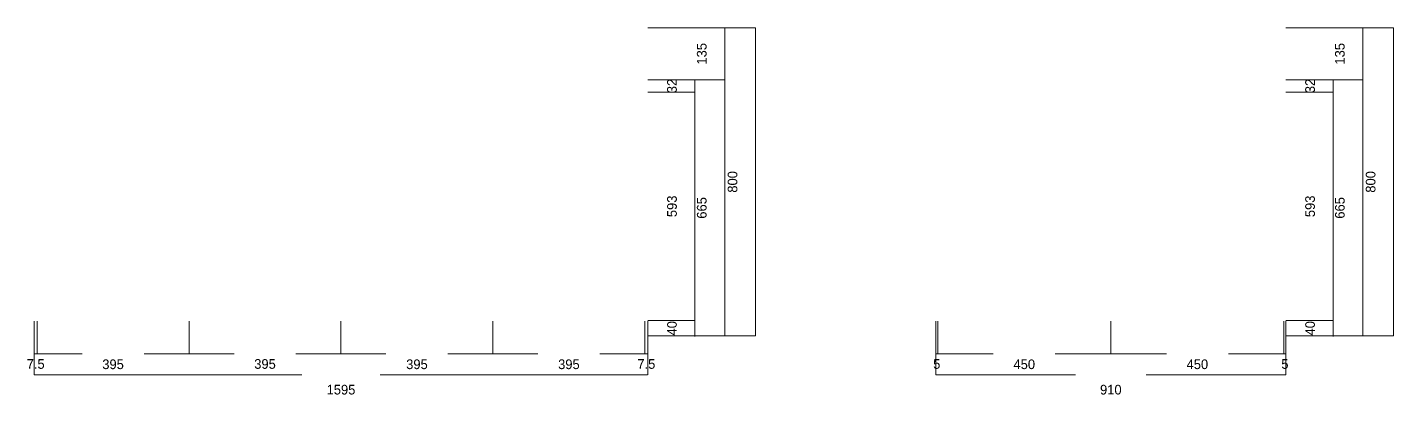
# Model space of a CAD drawing. Header units: millimetres. Extents: x -376000 to 292178, y -193032 to 188048.
# Drawn here: x -182619 to -179067, y -182468 to -181514 of the extents above; entities that cross this region are included whole.
import ezdxf

# ---------------------------------------------------------------- set-up
doc = ezdxf.new("R2010")
doc.units = ezdxf.units.MM
doc.header["$PDMODE"] = 1
doc.header["$PDSIZE"] = -2
doc.layers.add('01_基準-寸法', color=7, linetype='Continuous', lineweight=5)
doc.layers.add('_平面図（新設） (2D)', color=7, linetype='Continuous', lineweight=5)
doc.styles.add('__ _____', font='')
doc.styles.add('Hiragino Sans W3', font='', dxfattribs={"bigfont": 'Hiragino Sans W3'})
doc.styles.get('__ _____').set_extended_font_data('?? ?????')
doc.styles.get('Hiragino Sans W3').set_extended_font_data('Hiragino Sans W3')
doc.dimstyles.new('RGT-3', dxfattribs={"dimtxt": 161.781684, "dimasz": 0.009302, "dimexe": 0, "dimexo": 0.3, "dimgap": 0, "dimtad": 0, "dimdsep": 46, "dimtxsty": 'Hiragino Sans W3', "dimblk": 'DOT', "dimblk1": 'DOT', "dimblk2": 'DOT', "dimcen": 0, "dimazin": 0, "dimtfac": 1, "dimtix": 1, "dimtmove": 0, "dimatfit": 0, "dimldrblk": 'VW_FILLEDARROW', "dimfxl": 1, "dimfrac": 2, "dimtolj": 1, "dimarcsym": 0})

# ---------------------------------------------------------------- blocks, each defined once
blk = doc.blocks.new('_Dot')
at = {"color": 0, "linetype": 'ByBlock', "lineweight": -2}
blk.add_line((-0.5, 0), (-1, 0), dxfattribs=at)
at = {"color": 0, "linetype": 'ByBlock', "const_width": 0.5}
blk.add_lwpolyline([(-0.25, 0, 1), (0.25, 0, 1)], format="xyb", close=True, dxfattribs=at)
blk = doc.blocks.new('*D1351')
at = {"layer": '01_基準-寸法', "color": 0, "linetype": 'Continuous', "lineweight": -2}
for p, q in [((-182601.1, -182315.8), (-182601.1, -182416.4)), ((-181006.1, -182315.8), (-181006.1, -182416.4)), ((-182600.5, -182416.4), (-181905.5, -182416.4)), ((-181006.7, -182416.4), (-181701.7, -182416.4))]:
    blk.add_line(p, q, dxfattribs=at)
at = {"layer": 'Defpoints', "color": 0}
for p in [(-182601.1, -182315.5), (-181006.1, -182315.5), (-182601.1, -182416.4)]:
    blk.add_point(p, dxfattribs=at)
at = {"layer": '01_基準-寸法', "color": 0, "lineweight": -2, "xscale": 0.5581054687499999, "yscale": 0.5581054687499999, "zscale": 0.5581054687499999, "rotation": 180}
blk.add_blockref('_Dot', (-182601.1, -182416.4), dxfattribs=at)
at = {"layer": '01_基準-寸法', "color": 0, "lineweight": -2, "xscale": 0.5581054687499999, "yscale": 0.5581054687499999, "zscale": 0.5581054687499999}
blk.add_blockref('_Dot', (-181006.1, -182416.4), dxfattribs=at)
at = {"layer": '01_基準-寸法', "color": 0, "insert": (-181803.6, -182455), "char_height": 25.13, "attachment_point": 5, "style": '__ _____'}
blk.add_mtext('\\A1;1595', dxfattribs=at)
blk = doc.blocks.new('VW_FILLEDARROW')
at = {"color": 0, "linetype": 'Continuous', "lineweight": 5, "transparency": 16777216, "flags": 128}
blk.add_lwpolyline([(-161.3, 43.2), (0, 0), (-161.3, -43.2)], close=True, dxfattribs=at)
blk = doc.blocks.new('*D1352')
at = {"layer": '01_基準-寸法', "color": 0, "linetype": 'Continuous', "lineweight": -2}
for p, q in [((-182593.6, -182277.2), (-182593.6, -182361.7)), ((-182198.6, -182293.3), (-182198.6, -182361.7)), ((-182593, -182361.7), (-182476.7, -182361.7)), ((-182199.2, -182361.7), (-182315.5, -182361.7))]:
    blk.add_line(p, q, dxfattribs=at)
at = {"layer": 'Defpoints', "color": 0}
for p in [(-182593.6, -182276.9), (-182198.6, -182293), (-182593.6, -182361.7)]:
    blk.add_point(p, dxfattribs=at)
at = {"layer": '01_基準-寸法', "color": 0, "lineweight": -2, "xscale": 0.5581054687499999, "yscale": 0.5581054687499999, "zscale": 0.5581054687499999, "rotation": 180}
blk.add_blockref('_Dot', (-182593.6, -182361.7), dxfattribs=at)
at = {"layer": '01_基準-寸法', "color": 0, "lineweight": -2, "xscale": 0.5581054687499999, "yscale": 0.5581054687499999, "zscale": 0.5581054687499999}
blk.add_blockref('_Dot', (-182198.6, -182361.7), dxfattribs=at)
at = {"layer": '01_基準-寸法', "color": 0, "insert": (-182396.1, -182389.1), "char_height": 25.13, "attachment_point": 5, "style": '__ _____'}
blk.add_mtext('\\A1;395', dxfattribs=at)
blk = doc.blocks.new('*D1353')
at = {"layer": '01_基準-寸法', "color": 0, "linetype": 'Continuous', "lineweight": -2}
for p, q in [((-182198.6, -182277.2), (-182198.6, -182361.7)), ((-181803.6, -182277.2), (-181803.6, -182361.7)), ((-182198, -182361.7), (-182080.9, -182361.7)), ((-181804.2, -182361.7), (-181921.3, -182361.7))]:
    blk.add_line(p, q, dxfattribs=at)
at = {"layer": 'Defpoints', "color": 0}
for p in [(-182198.6, -182276.9), (-181803.6, -182276.9), (-182198.6, -182361.7)]:
    blk.add_point(p, dxfattribs=at)
at = {"layer": '01_基準-寸法', "color": 0, "lineweight": -2, "xscale": 0.5581054687499999, "yscale": 0.5581054687499999, "zscale": 0.5581054687499999, "rotation": 180}
blk.add_blockref('_Dot', (-182198.6, -182361.7), dxfattribs=at)
at = {"layer": '01_基準-寸法', "color": 0, "lineweight": -2, "xscale": 0.5581054687499999, "yscale": 0.5581054687499999, "zscale": 0.5581054687499999}
blk.add_blockref('_Dot', (-181803.6, -182361.7), dxfattribs=at)
at = {"layer": '01_基準-寸法', "color": 0, "insert": (-182001.1, -182388.3), "char_height": 25.13, "attachment_point": 5, "style": '__ _____'}
blk.add_mtext('\\A1;395', dxfattribs=at)
blk = doc.blocks.new('*D1354')
at = {"layer": '01_基準-寸法', "color": 0, "linetype": 'Continuous', "lineweight": -2}
for p, q in [((-181803.6, -182277.2), (-181803.6, -182361.7)), ((-181408.6, -182277.2), (-181408.6, -182361.7)), ((-181803, -182361.7), (-181686.7, -182361.7)), ((-181409.2, -182361.7), (-181525.5, -182361.7))]:
    blk.add_line(p, q, dxfattribs=at)
at = {"layer": 'Defpoints', "color": 0}
for p in [(-181803.6, -182276.9), (-181408.6, -182276.9), (-181803.6, -182361.7)]:
    blk.add_point(p, dxfattribs=at)
at = {"layer": '01_基準-寸法', "color": 0, "lineweight": -2, "xscale": 0.5581054687499999, "yscale": 0.5581054687499999, "zscale": 0.5581054687499999, "rotation": 180}
blk.add_blockref('_Dot', (-181803.6, -182361.7), dxfattribs=at)
at = {"layer": '01_基準-寸法', "color": 0, "lineweight": -2, "xscale": 0.5581054687499999, "yscale": 0.5581054687499999, "zscale": 0.5581054687499999}
blk.add_blockref('_Dot', (-181408.6, -182361.7), dxfattribs=at)
at = {"layer": '01_基準-寸法', "color": 0, "insert": (-181606.1, -182389.1), "char_height": 25.13, "attachment_point": 5, "style": '__ _____'}
blk.add_mtext('\\A1;395', dxfattribs=at)
blk = doc.blocks.new('*D1355')
at = {"layer": '01_基準-寸法', "color": 0, "linetype": 'Continuous', "lineweight": -2}
for p, q in [((-181408.6, -182277.2), (-181408.6, -182361.7)), ((-181013.6, -182277.2), (-181013.6, -182361.7)), ((-181408, -182361.7), (-181291.7, -182361.7)), ((-181014.2, -182361.7), (-181130.5, -182361.7))]:
    blk.add_line(p, q, dxfattribs=at)
at = {"layer": 'Defpoints', "color": 0}
for p in [(-181408.6, -182276.9), (-181013.6, -182276.9), (-181408.6, -182361.7)]:
    blk.add_point(p, dxfattribs=at)
at = {"layer": '01_基準-寸法', "color": 0, "lineweight": -2, "xscale": 0.5581054687499999, "yscale": 0.5581054687499999, "zscale": 0.5581054687499999, "rotation": 180}
blk.add_blockref('_Dot', (-181408.6, -182361.7), dxfattribs=at)
at = {"layer": '01_基準-寸法', "color": 0, "lineweight": -2, "xscale": 0.5581054687499999, "yscale": 0.5581054687499999, "zscale": 0.5581054687499999}
blk.add_blockref('_Dot', (-181013.6, -182361.7), dxfattribs=at)
at = {"layer": '01_基準-寸法', "color": 0, "insert": (-181211.1, -182389.1), "char_height": 25.13, "attachment_point": 5, "style": '__ _____'}
blk.add_mtext('\\A1;395', dxfattribs=at)
blk = doc.blocks.new('*D1362')
at = {"layer": '01_基準-寸法', "color": 0, "linetype": 'Continuous', "lineweight": -2}
for p, q in [((-181005.8, -182275.5), (-180883.5, -182275.5)), ((-180883.5, -182274.9), (-180883.5, -182274.4)), ((-180883.5, -182275.5), (-180883.5, -182315.5)), ((-181005.8, -182315.5), (-180883.5, -182315.5)), ((-180883.5, -182316), (-180883.5, -182316.6))]:
    blk.add_line(p, q, dxfattribs=at)
at = {"layer": 'Defpoints', "color": 0}
for p in [(-181006.1, -182275.5), (-181006.1, -182315.5), (-180883.5, -182315.5)]:
    blk.add_point(p, dxfattribs=at)
at = {"layer": '01_基準-寸法', "color": 0, "lineweight": -2, "xscale": 0.5581054687499999, "yscale": 0.5581054687499999, "zscale": 0.5581054687499999}
for p, rotation in [((-180883.5, -182275.5), 270), ((-180883.5, -182315.5), 90)]:
    blk.add_blockref('_Dot', p, dxfattribs=dict(at, rotation=rotation))
at = {"layer": '01_基準-寸法', "color": 0, "insert": (-180943, -182295.5), "char_height": 25.13, "attachment_point": 5, "rotation": 90, "style": '__ _____'}
blk.add_mtext('\\A1;40', dxfattribs=at)
blk = doc.blocks.new('*D1363')
at = {"layer": '01_基準-寸法', "color": 0, "linetype": 'Continuous', "lineweight": -2}
for p, q in [((-181005.8, -181682.5), (-180883.5, -181682.5)), ((-180883.5, -181683), (-180883.5, -182274.9)), ((-181005.8, -182275.5), (-180883.5, -182275.5))]:
    blk.add_line(p, q, dxfattribs=at)
at = {"layer": 'Defpoints', "color": 0}
for p in [(-181006.1, -181682.5), (-181006.1, -182275.5), (-180883.5, -182275.5)]:
    blk.add_point(p, dxfattribs=at)
at = {"layer": '01_基準-寸法', "color": 0, "lineweight": -2, "xscale": 0.5581054687499999, "yscale": 0.5581054687499999, "zscale": 0.5581054687499999}
for p, rotation in [((-180883.5, -181682.5), 90), ((-180883.5, -182275.5), 270)]:
    blk.add_blockref('_Dot', p, dxfattribs=dict(at, rotation=rotation))
at = {"layer": '01_基準-寸法', "color": 0, "insert": (-180943, -181979), "char_height": 25.13, "attachment_point": 5, "rotation": 90, "style": '__ _____'}
blk.add_mtext('\\A1;593', dxfattribs=at)
blk = doc.blocks.new('*D1364')
at = {"layer": '01_基準-寸法', "color": 0, "linetype": 'Continuous', "lineweight": -2}
for p, q in [((-181005.8, -181650.5), (-180883.5, -181650.5)), ((-181005.8, -181682.5), (-180883.5, -181682.5)), ((-180883.5, -181649.9), (-180883.5, -181649.4)), ((-180883.5, -181650.5), (-180883.5, -181682.5)), ((-180883.5, -181683), (-180883.5, -181683.6))]:
    blk.add_line(p, q, dxfattribs=at)
at = {"layer": 'Defpoints', "color": 0}
for p in [(-181006.1, -181650.5), (-181006.1, -181682.5), (-180883.5, -181682.5)]:
    blk.add_point(p, dxfattribs=at)
at = {"layer": '01_基準-寸法', "color": 0, "lineweight": -2, "xscale": 0.5581054687499999, "yscale": 0.5581054687499999, "zscale": 0.5581054687499999}
for p, rotation in [((-180883.5, -181650.5), 270), ((-180883.5, -181682.5), 90)]:
    blk.add_blockref('_Dot', p, dxfattribs=dict(at, rotation=rotation))
at = {"layer": '01_基準-寸法', "color": 0, "insert": (-180943, -181666.5), "char_height": 25.13, "attachment_point": 5, "rotation": 90, "style": '__ _____'}
blk.add_mtext('\\A1;32', dxfattribs=at)
blk = doc.blocks.new('*D1365')
at = {"layer": '01_基準-寸法', "color": 0, "linetype": 'Continuous', "lineweight": -2}
for p, q in [((-181005.8, -181650.5), (-180806.1, -181650.5)), ((-180806.1, -181651), (-180806.1, -182314.9)), ((-181005.8, -182315.5), (-180806.1, -182315.5))]:
    blk.add_line(p, q, dxfattribs=at)
at = {"layer": 'Defpoints', "color": 0}
for p in [(-181006.1, -181650.5), (-181006.1, -182315.5), (-180806.1, -182315.5)]:
    blk.add_point(p, dxfattribs=at)
at = {"layer": '01_基準-寸法', "color": 0, "lineweight": -2, "xscale": 0.5581054687499999, "yscale": 0.5581054687499999, "zscale": 0.5581054687499999}
for p, rotation in [((-180806.1, -181650.5), 90), ((-180806.1, -182315.5), 270)]:
    blk.add_blockref('_Dot', p, dxfattribs=dict(at, rotation=rotation))
at = {"layer": '01_基準-寸法', "color": 0, "insert": (-180865.6, -181983), "char_height": 25.13, "attachment_point": 5, "rotation": 90, "style": '__ _____'}
blk.add_mtext('\\A1;665', dxfattribs=at)
blk = doc.blocks.new('*D1366')
at = {"layer": '01_基準-寸法', "color": 0, "linetype": 'Continuous', "lineweight": -2}
for p, q in [((-180805.8, -181515.5), (-180726.1, -181515.5)), ((-180726.1, -181516), (-180726.1, -182314.9)), ((-180805.8, -182315.5), (-180726.1, -182315.5))]:
    blk.add_line(p, q, dxfattribs=at)
at = {"layer": 'Defpoints', "color": 0}
for p in [(-180806.1, -181515.5), (-180806.1, -182315.5), (-180726.1, -182315.5)]:
    blk.add_point(p, dxfattribs=at)
at = {"layer": '01_基準-寸法', "color": 0, "lineweight": -2, "xscale": 0.5581054687499999, "yscale": 0.5581054687499999, "zscale": 0.5581054687499999}
for p, rotation in [((-180726.1, -181515.5), 90), ((-180726.1, -182315.5), 270)]:
    blk.add_blockref('_Dot', p, dxfattribs=dict(at, rotation=rotation))
at = {"layer": '01_基準-寸法', "color": 0, "insert": (-180785.6, -181915.5), "char_height": 25.13, "attachment_point": 5, "rotation": 90, "style": '__ _____'}
blk.add_mtext('\\A1;800', dxfattribs=at)
blk = doc.blocks.new('*D1369')
at = {"layer": '01_基準-寸法', "color": 0, "linetype": 'Continuous', "lineweight": -2}
for p, q in [((-179347, -182275.5), (-179224.7, -182275.5)), ((-179224.7, -182274.9), (-179224.7, -182274.4)), ((-179224.7, -182275.5), (-179224.7, -182315.5)), ((-179347, -182315.5), (-179224.7, -182315.5)), ((-179224.7, -182316), (-179224.7, -182316.6))]:
    blk.add_line(p, q, dxfattribs=at)
at = {"layer": 'Defpoints', "color": 0}
for p in [(-179347.3, -182275.5), (-179347.3, -182315.5), (-179224.7, -182315.5)]:
    blk.add_point(p, dxfattribs=at)
at = {"layer": '01_基準-寸法', "color": 0, "lineweight": -2, "xscale": 0.5581054687499999, "yscale": 0.5581054687499999, "zscale": 0.5581054687499999}
for p, rotation in [((-179224.7, -182275.5), 270), ((-179224.7, -182315.5), 90)]:
    blk.add_blockref('_Dot', p, dxfattribs=dict(at, rotation=rotation))
at = {"layer": '01_基準-寸法', "color": 0, "insert": (-179284.2, -182295.5), "char_height": 25.13, "attachment_point": 5, "rotation": 90, "style": '__ _____'}
blk.add_mtext('\\A1;40', dxfattribs=at)
blk = doc.blocks.new('*D1370')
at = {"layer": '01_基準-寸法', "color": 0, "linetype": 'Continuous', "lineweight": -2}
for p, q in [((-179347, -181650.5), (-179224.7, -181650.5)), ((-179347, -181682.5), (-179224.7, -181682.5)), ((-179224.7, -181649.9), (-179224.7, -181649.4)), ((-179224.7, -181650.5), (-179224.7, -181682.5)), ((-179224.7, -181683), (-179224.7, -181683.6))]:
    blk.add_line(p, q, dxfattribs=at)
at = {"layer": 'Defpoints', "color": 0}
for p in [(-179347.3, -181650.5), (-179347.3, -181682.5), (-179224.7, -181682.5)]:
    blk.add_point(p, dxfattribs=at)
at = {"layer": '01_基準-寸法', "color": 0, "lineweight": -2, "xscale": 0.5581054687499999, "yscale": 0.5581054687499999, "zscale": 0.5581054687499999}
for p, rotation in [((-179224.7, -181650.5), 270), ((-179224.7, -181682.5), 90)]:
    blk.add_blockref('_Dot', p, dxfattribs=dict(at, rotation=rotation))
at = {"layer": '01_基準-寸法', "color": 0, "insert": (-179284.2, -181666.5), "char_height": 25.13, "attachment_point": 5, "rotation": 90, "style": '__ _____'}
blk.add_mtext('\\A1;32', dxfattribs=at)
blk = doc.blocks.new('*D1371')
at = {"layer": '01_基準-寸法', "color": 0, "linetype": 'Continuous', "lineweight": -2}
for p, q in [((-179347, -181650.5), (-179147.3, -181650.5)), ((-179147.3, -181651), (-179147.3, -182314.9)), ((-179347, -182315.5), (-179147.3, -182315.5))]:
    blk.add_line(p, q, dxfattribs=at)
at = {"layer": 'Defpoints', "color": 0}
for p in [(-179347.3, -181650.5), (-179347.3, -182315.5), (-179147.3, -182315.5)]:
    blk.add_point(p, dxfattribs=at)
at = {"layer": '01_基準-寸法', "color": 0, "lineweight": -2, "xscale": 0.5581054687499999, "yscale": 0.5581054687499999, "zscale": 0.5581054687499999}
for p, rotation in [((-179147.3, -181650.5), 90), ((-179147.3, -182315.5), 270)]:
    blk.add_blockref('_Dot', p, dxfattribs=dict(at, rotation=rotation))
at = {"layer": '01_基準-寸法', "color": 0, "insert": (-179206.8, -181983), "char_height": 25.13, "attachment_point": 5, "rotation": 90, "style": '__ _____'}
blk.add_mtext('\\A1;665', dxfattribs=at)
blk = doc.blocks.new('*D1372')
at = {"layer": '01_基準-寸法', "color": 0, "linetype": 'Continuous', "lineweight": -2}
for p, q in [((-179147, -181515.5), (-179067.3, -181515.5)), ((-179067.3, -181516), (-179067.3, -182314.9)), ((-179147, -182315.5), (-179067.3, -182315.5))]:
    blk.add_line(p, q, dxfattribs=at)
at = {"layer": 'Defpoints', "color": 0}
for p in [(-179147.3, -181515.5), (-179147.3, -182315.5), (-179067.3, -182315.5)]:
    blk.add_point(p, dxfattribs=at)
at = {"layer": '01_基準-寸法', "color": 0, "lineweight": -2, "xscale": 0.5581054687499999, "yscale": 0.5581054687499999, "zscale": 0.5581054687499999}
for p, rotation in [((-179067.3, -181515.5), 90), ((-179067.3, -182315.5), 270)]:
    blk.add_blockref('_Dot', p, dxfattribs=dict(at, rotation=rotation))
at = {"layer": '01_基準-寸法', "color": 0, "insert": (-179126.8, -181915.5), "char_height": 25.13, "attachment_point": 5, "rotation": 90, "style": '__ _____'}
blk.add_mtext('\\A1;800', dxfattribs=at)
blk = doc.blocks.new('*D1373')
at = {"layer": '01_基準-寸法', "color": 0, "linetype": 'Continuous', "lineweight": -2}
for p, q in [((-179347, -181682.5), (-179224.7, -181682.5)), ((-179224.7, -181683), (-179224.7, -182274.9)), ((-179347, -182275.5), (-179224.7, -182275.5))]:
    blk.add_line(p, q, dxfattribs=at)
at = {"layer": 'Defpoints', "color": 0}
for p in [(-179347.3, -181682.5), (-179347.3, -182275.5), (-179224.7, -182275.5)]:
    blk.add_point(p, dxfattribs=at)
at = {"layer": '01_基準-寸法', "color": 0, "lineweight": -2, "xscale": 0.5581054687499999, "yscale": 0.5581054687499999, "zscale": 0.5581054687499999}
for p, rotation in [((-179224.7, -181682.5), 90), ((-179224.7, -182275.5), 270)]:
    blk.add_blockref('_Dot', p, dxfattribs=dict(at, rotation=rotation))
at = {"layer": '01_基準-寸法', "color": 0, "insert": (-179284.2, -181979), "char_height": 25.13, "attachment_point": 5, "rotation": 90, "style": '__ _____'}
blk.add_mtext('\\A1;593', dxfattribs=at)
blk = doc.blocks.new('*D1375')
at = {"layer": '01_基準-寸法', "color": 0, "linetype": 'Continuous', "lineweight": -2}
for p, q in [((-181005.8, -181515.5), (-180806.1, -181515.5)), ((-180806.1, -181514.9), (-180806.1, -181514.4)), ((-180806.1, -181515.5), (-180806.1, -181650.5)), ((-181005.8, -181650.5), (-180806.1, -181650.5)), ((-180806.1, -181651), (-180806.1, -181651.6))]:
    blk.add_line(p, q, dxfattribs=at)
at = {"layer": 'Defpoints', "color": 0}
for p in [(-181006.1, -181515.5), (-181006.1, -181650.5), (-180806.1, -181650.5)]:
    blk.add_point(p, dxfattribs=at)
at = {"layer": '01_基準-寸法', "color": 0, "lineweight": -2, "xscale": 0.5581054687499999, "yscale": 0.5581054687499999, "zscale": 0.5581054687499999}
for p, rotation in [((-180806.1, -181515.5), 270), ((-180806.1, -181650.5), 90)]:
    blk.add_blockref('_Dot', p, dxfattribs=dict(at, rotation=rotation))
at = {"layer": '01_基準-寸法', "color": 0, "insert": (-180865.6, -181583), "char_height": 25.13, "attachment_point": 5, "rotation": 90, "style": '__ _____'}
blk.add_mtext('\\A1;135', dxfattribs=at)
blk = doc.blocks.new('*D1376')
at = {"layer": '01_基準-寸法', "color": 0, "linetype": 'Continuous', "lineweight": -2}
for p, q in [((-179347, -181515.5), (-179147.3, -181515.5)), ((-179147.3, -181514.9), (-179147.3, -181514.4)), ((-179147.3, -181515.5), (-179147.3, -181650.5)), ((-179347, -181650.5), (-179147.3, -181650.5)), ((-179147.3, -181651), (-179147.3, -181651.6))]:
    blk.add_line(p, q, dxfattribs=at)
at = {"layer": 'Defpoints', "color": 0}
for p in [(-179347.3, -181515.5), (-179347.3, -181650.5), (-179147.3, -181650.5)]:
    blk.add_point(p, dxfattribs=at)
at = {"layer": '01_基準-寸法', "color": 0, "lineweight": -2, "xscale": 0.5581054687499999, "yscale": 0.5581054687499999, "zscale": 0.5581054687499999}
for p, rotation in [((-179147.3, -181515.5), 270), ((-179147.3, -181650.5), 90)]:
    blk.add_blockref('_Dot', p, dxfattribs=dict(at, rotation=rotation))
at = {"layer": '01_基準-寸法', "color": 0, "insert": (-179206.8, -181583), "char_height": 25.13, "attachment_point": 5, "rotation": 90, "style": '__ _____'}
blk.add_mtext('\\A1;135', dxfattribs=at)
blk = doc.blocks.new('*D1379')
at = {"layer": '01_基準-寸法', "color": 0, "linetype": 'Continuous', "lineweight": -2}
for p, q in [((-182601.1, -182277.2), (-182601.1, -182361.7)), ((-182593.6, -182277.2), (-182593.6, -182361.7)), ((-182601.7, -182361.7), (-182602.2, -182361.7)), ((-182593.6, -182361.7), (-182601.1, -182361.7)), ((-182593, -182361.7), (-182592.5, -182361.7))]:
    blk.add_line(p, q, dxfattribs=at)
at = {"layer": 'Defpoints', "color": 0}
for p in [(-182601.1, -182276.9), (-182593.6, -182276.9), (-182601.1, -182361.7)]:
    blk.add_point(p, dxfattribs=at)
at = {"layer": '01_基準-寸法', "color": 0, "lineweight": -2, "xscale": 0.5581054687499999, "yscale": 0.5581054687499999, "zscale": 0.5581054687499999}
blk.add_blockref('_Dot', (-182601.1, -182361.7), dxfattribs=at)
at = {"layer": '01_基準-寸法', "color": 0, "lineweight": -2, "xscale": 0.5581054687499999, "yscale": 0.5581054687499999, "zscale": 0.5581054687499999, "rotation": 180}
blk.add_blockref('_Dot', (-182593.6, -182361.7), dxfattribs=at)
at = {"layer": '01_基準-寸法', "color": 0, "insert": (-182597.3, -182388.3), "char_height": 25.13, "attachment_point": 5, "style": '__ _____'}
blk.add_mtext('\\A1;7.5', dxfattribs=at)
blk = doc.blocks.new('*D1380')
at = {"layer": '01_基準-寸法', "color": 0, "linetype": 'Continuous', "lineweight": -2}
for p, q in [((-181013.6, -182277.2), (-181013.6, -182361.7)), ((-181006.1, -182277.2), (-181006.1, -182361.7)), ((-181014.2, -182361.7), (-181014.7, -182361.7)), ((-181006.1, -182361.7), (-181013.6, -182361.7)), ((-181005.5, -182361.7), (-181005, -182361.7))]:
    blk.add_line(p, q, dxfattribs=at)
at = {"layer": 'Defpoints', "color": 0}
for p in [(-181013.6, -182276.9), (-181006.1, -182276.9), (-181013.6, -182361.7)]:
    blk.add_point(p, dxfattribs=at)
at = {"layer": '01_基準-寸法', "color": 0, "lineweight": -2, "xscale": 0.5581054687499999, "yscale": 0.5581054687499999, "zscale": 0.5581054687499999}
blk.add_blockref('_Dot', (-181013.6, -182361.7), dxfattribs=at)
at = {"layer": '01_基準-寸法', "color": 0, "lineweight": -2, "xscale": 0.5581054687499999, "yscale": 0.5581054687499999, "zscale": 0.5581054687499999, "rotation": 180}
blk.add_blockref('_Dot', (-181006.1, -182361.7), dxfattribs=at)
at = {"layer": '01_基準-寸法', "color": 0, "insert": (-181009.8, -182388.3), "char_height": 25.13, "attachment_point": 5, "style": '__ _____'}
blk.add_mtext('\\A1;7.5', dxfattribs=at)
blk = doc.blocks.new('*D1387')
at = {"layer": '01_基準-寸法', "color": 0, "linetype": 'Continuous', "lineweight": -2}
for p, q in [((-180257.3, -182315.8), (-180257.3, -182416.4)), ((-179347.3, -182315.8), (-179347.3, -182416.4)), ((-180256.7, -182416.4), (-179894, -182416.4)), ((-179347.9, -182416.4), (-179710.6, -182416.4))]:
    blk.add_line(p, q, dxfattribs=at)
at = {"layer": 'Defpoints', "color": 0}
for p in [(-180257.3, -182315.5), (-179347.3, -182315.5), (-180257.3, -182416.4)]:
    blk.add_point(p, dxfattribs=at)
at = {"layer": '01_基準-寸法', "color": 0, "lineweight": -2, "xscale": 0.5581054687499999, "yscale": 0.5581054687499999, "zscale": 0.5581054687499999, "rotation": 180}
blk.add_blockref('_Dot', (-180257.3, -182416.4), dxfattribs=at)
at = {"layer": '01_基準-寸法', "color": 0, "lineweight": -2, "xscale": 0.5581054687499999, "yscale": 0.5581054687499999, "zscale": 0.5581054687499999}
blk.add_blockref('_Dot', (-179347.3, -182416.4), dxfattribs=at)
at = {"layer": '01_基準-寸法', "color": 0, "insert": (-179802.3, -182455), "char_height": 25.13, "attachment_point": 5, "style": '__ _____'}
blk.add_mtext('\\A1;910', dxfattribs=at)
blk = doc.blocks.new('*D1388')
at = {"layer": '01_基準-寸法', "color": 0, "linetype": 'Continuous', "lineweight": -2}
for p, q in [((-180252.3, -182277.2), (-180252.3, -182361.7)), ((-179802.3, -182293.3), (-179802.3, -182361.7)), ((-180251.7, -182361.7), (-180107.9, -182361.7)), ((-179802.9, -182361.7), (-179946.7, -182361.7))]:
    blk.add_line(p, q, dxfattribs=at)
at = {"layer": 'Defpoints', "color": 0}
for p in [(-180252.3, -182276.9), (-179802.3, -182293), (-180252.3, -182361.7)]:
    blk.add_point(p, dxfattribs=at)
at = {"layer": '01_基準-寸法', "color": 0, "lineweight": -2, "xscale": 0.5581054687499999, "yscale": 0.5581054687499999, "zscale": 0.5581054687499999, "rotation": 180}
blk.add_blockref('_Dot', (-180252.3, -182361.7), dxfattribs=at)
at = {"layer": '01_基準-寸法', "color": 0, "lineweight": -2, "xscale": 0.5581054687499999, "yscale": 0.5581054687499999, "zscale": 0.5581054687499999}
blk.add_blockref('_Dot', (-179802.3, -182361.7), dxfattribs=at)
at = {"layer": '01_基準-寸法', "color": 0, "insert": (-180027.3, -182389.1), "char_height": 25.13, "attachment_point": 5, "style": '__ _____'}
blk.add_mtext('\\A1;450', dxfattribs=at)
blk = doc.blocks.new('*D1389')
at = {"layer": '01_基準-寸法', "color": 0, "linetype": 'Continuous', "lineweight": -2}
for p, q in [((-179352.3, -182277.2), (-179352.3, -182361.7)), ((-179347.3, -182277.2), (-179347.3, -182361.7)), ((-179352.9, -182361.7), (-179353.4, -182361.7)), ((-179347.3, -182361.7), (-179352.3, -182361.7)), ((-179346.7, -182361.7), (-179346.2, -182361.7))]:
    blk.add_line(p, q, dxfattribs=at)
at = {"layer": 'Defpoints', "color": 0}
for p in [(-179352.3, -182276.9), (-179347.3, -182276.9), (-179352.3, -182361.7)]:
    blk.add_point(p, dxfattribs=at)
at = {"layer": '01_基準-寸法', "color": 0, "lineweight": -2, "xscale": 0.5581054687499999, "yscale": 0.5581054687499999, "zscale": 0.5581054687499999}
blk.add_blockref('_Dot', (-179352.3, -182361.7), dxfattribs=at)
at = {"layer": '01_基準-寸法', "color": 0, "lineweight": -2, "xscale": 0.5581054687499999, "yscale": 0.5581054687499999, "zscale": 0.5581054687499999, "rotation": 180}
blk.add_blockref('_Dot', (-179347.3, -182361.7), dxfattribs=at)
at = {"layer": '01_基準-寸法', "color": 0, "insert": (-179349.8, -182388.3), "char_height": 25.13, "attachment_point": 5, "style": '__ _____'}
blk.add_mtext('\\A1;5', dxfattribs=at)
blk = doc.blocks.new('*D1390')
at = {"layer": '01_基準-寸法', "color": 0, "linetype": 'Continuous', "lineweight": -2}
for p, q in [((-179802.3, -182277.2), (-179802.3, -182361.7)), ((-179352.3, -182277.2), (-179352.3, -182361.7)), ((-179801.7, -182361.7), (-179657.9, -182361.7)), ((-179352.9, -182361.7), (-179496.7, -182361.7))]:
    blk.add_line(p, q, dxfattribs=at)
at = {"layer": 'Defpoints', "color": 0}
for p in [(-179802.3, -182276.9), (-179352.3, -182276.9), (-179802.3, -182361.7)]:
    blk.add_point(p, dxfattribs=at)
at = {"layer": '01_基準-寸法', "color": 0, "lineweight": -2, "xscale": 0.5581054687499999, "yscale": 0.5581054687499999, "zscale": 0.5581054687499999, "rotation": 180}
blk.add_blockref('_Dot', (-179802.3, -182361.7), dxfattribs=at)
at = {"layer": '01_基準-寸法', "color": 0, "lineweight": -2, "xscale": 0.5581054687499999, "yscale": 0.5581054687499999, "zscale": 0.5581054687499999}
blk.add_blockref('_Dot', (-179352.3, -182361.7), dxfattribs=at)
at = {"layer": '01_基準-寸法', "color": 0, "insert": (-179577.3, -182389.1), "char_height": 25.13, "attachment_point": 5, "style": '__ _____'}
blk.add_mtext('\\A1;450', dxfattribs=at)
blk = doc.blocks.new('*D1391')
at = {"layer": '01_基準-寸法', "color": 0, "linetype": 'Continuous', "lineweight": -2}
for p, q in [((-180257.3, -182277.2), (-180257.3, -182361.7)), ((-180252.3, -182277.2), (-180252.3, -182361.7)), ((-180257.9, -182361.7), (-180258.4, -182361.7)), ((-180252.3, -182361.7), (-180257.3, -182361.7)), ((-180251.7, -182361.7), (-180251.2, -182361.7))]:
    blk.add_line(p, q, dxfattribs=at)
at = {"layer": 'Defpoints', "color": 0}
for p in [(-180257.3, -182276.9), (-180252.3, -182276.9), (-180257.3, -182361.7)]:
    blk.add_point(p, dxfattribs=at)
at = {"layer": '01_基準-寸法', "color": 0, "lineweight": -2, "xscale": 0.5581054687499999, "yscale": 0.5581054687499999, "zscale": 0.5581054687499999}
blk.add_blockref('_Dot', (-180257.3, -182361.7), dxfattribs=at)
at = {"layer": '01_基準-寸法', "color": 0, "lineweight": -2, "xscale": 0.5581054687499999, "yscale": 0.5581054687499999, "zscale": 0.5581054687499999, "rotation": 180}
blk.add_blockref('_Dot', (-180252.3, -182361.7), dxfattribs=at)
at = {"layer": '01_基準-寸法', "color": 0, "insert": (-180254.8, -182388.3), "char_height": 25.13, "attachment_point": 5, "style": '__ _____'}
blk.add_mtext('\\A1;5', dxfattribs=at)
blk = doc.blocks.new('平面図（新設） (2D)')
at = {"layer": '01_基準-寸法', "color": 7, "linetype": 'Continuous'}
for base, p1, p2, picture, middle in [((-180806.094, -181650.48), (-181006.094, -181515.48), (-181006.094, -181650.48), '*D1375', (-180865.579, -181582.98)), ((-180726.094, -182315.48), (-180806.094, -181515.48), (-180806.094, -182315.48), '*D1366', (-180785.579, -181915.48)), ((-179147.292, -181650.48), (-179347.292, -181515.48), (-179347.292, -181650.48), '*D1376', (-179206.778, -181582.98)), ((-179067.292, -182315.48), (-179147.292, -181515.48), (-179147.292, -182315.48), '*D1372', (-179126.778, -181915.48)), ((-180883.524, -181682.48), (-181006.094, -181650.48), (-181006.094, -181682.48), '*D1364', (-180943.009, -181666.48)), ((-180806.094, -182315.48), (-181006.094, -181650.48), (-181006.094, -182315.48), '*D1365', (-180865.579, -181982.98)), ((-180883.524, -182275.48), (-181006.094, -181682.48), (-181006.094, -182275.48), '*D1363', (-180943.009, -181978.98)), ((-179224.722, -181682.48), (-179347.292, -181650.48), (-179347.292, -181682.48), '*D1370', (-179284.208, -181666.48)), ((-179147.292, -182315.48), (-179347.292, -181650.48), (-179347.292, -182315.48), '*D1371', (-179206.778, -181982.98)), ((-179224.722, -182275.48), (-179347.292, -181682.48), (-179347.292, -182275.48), '*D1373', (-179284.208, -181978.98)), ((-180883.524, -182315.48), (-181006.094, -182275.48), (-181006.094, -182315.48), '*D1362', (-180943.009, -182295.48)), ((-179224.722, -182315.48), (-179347.292, -182275.48), (-179347.292, -182315.48), '*D1369', (-179284.208, -182295.48))]:
    dim = blk.add_linear_dim(base=base, p1=p1, p2=p2, angle=270, dimstyle='RGT-3', override={"dimtxt": 25.12623, "dimasz": 0.558105, "dimgap": 46.922179, "dimtad": 1, "dimpost": '<>', "dimtxsty": '__ _____', "dimtmove": 2}, dxfattribs=at)
    dim.commit()
    dim.dimension.update_dxf_attribs({"geometry": picture, "text_midpoint": middle})
for base, p1, p2, override, picture, middle in [((-182601.094, -182361.656), (-182593.594, -182276.912), (-182601.094, -182276.912), {"dimtxt": 25.12623, "dimasz": 0.558105, "dimgap": 47.475948, "dimtad": 1, "dimpost": '<>', "dimtxsty": '__ _____', "dimtmove": 2}, '*D1379', (-182597.344, -182388.318)), ((-182593.594, -182361.656), (-182198.594, -182293.049), (-182593.594, -182276.912), {"dimtxt": 25.12623, "dimasz": 0.558105, "dimgap": 48.297467, "dimtad": 1, "dimpost": '<>', "dimtxsty": '__ _____', "dimtmove": 2}, '*D1352', (-182396.094, -182389.139)), ((-182198.594, -182361.656), (-181803.594, -182276.912), (-182198.594, -182276.912), {"dimtxt": 25.12623, "dimasz": 0.558105, "dimgap": 47.475948, "dimtad": 1, "dimpost": '<>', "dimtxsty": '__ _____', "dimtmove": 2}, '*D1353', (-182001.094, -182388.318)), ((-181803.594, -182361.656), (-181408.594, -182276.912), (-181803.594, -182276.912), {"dimtxt": 25.12623, "dimasz": 0.558105, "dimgap": 48.297467, "dimtad": 1, "dimpost": '<>', "dimtxsty": '__ _____', "dimtmove": 2}, '*D1354', (-181606.094, -182389.139)), ((-181408.594, -182361.656), (-181013.594, -182276.912), (-181408.594, -182276.912), {"dimtxt": 25.12623, "dimasz": 0.558105, "dimgap": 48.297467, "dimtad": 1, "dimpost": '<>', "dimtxsty": '__ _____', "dimtmove": 2}, '*D1355', (-181211.094, -182389.139)), ((-181013.594, -182361.656), (-181006.094, -182276.912), (-181013.594, -182276.912), {"dimtxt": 25.12623, "dimasz": 0.558105, "dimgap": 47.475948, "dimtad": 1, "dimpost": '<>', "dimtxsty": '__ _____', "dimtmove": 2}, '*D1380', (-181009.844, -182388.318)), ((-180257.292, -182361.656), (-180252.292, -182276.912), (-180257.292, -182276.912), {"dimtxt": 25.12623, "dimasz": 0.558105, "dimgap": 47.475948, "dimtad": 1, "dimpost": '<>', "dimtxsty": '__ _____', "dimtmove": 2}, '*D1391', (-180254.792, -182388.318)), ((-180252.292, -182361.656), (-179802.292, -182293.049), (-180252.292, -182276.912), {"dimtxt": 25.12623, "dimasz": 0.558105, "dimgap": 48.297467, "dimtad": 1, "dimpost": '<>', "dimtxsty": '__ _____', "dimtmove": 2}, '*D1388', (-180027.292, -182389.139)), ((-179802.292, -182361.656), (-179352.292, -182276.912), (-179802.292, -182276.912), {"dimtxt": 25.12623, "dimasz": 0.558105, "dimgap": 48.297467, "dimtad": 1, "dimpost": '<>', "dimtxsty": '__ _____', "dimtmove": 2}, '*D1390', (-179577.292, -182389.139)), ((-179352.292, -182361.656), (-179347.292, -182276.912), (-179352.292, -182276.912), {"dimtxt": 25.12623, "dimasz": 0.558105, "dimgap": 47.475948, "dimtad": 1, "dimpost": '<>', "dimtxsty": '__ _____', "dimtmove": 2}, '*D1389', (-179349.792, -182388.318)), ((-182601.094, -182416.405), (-181006.094, -182315.48), (-182601.094, -182315.48), {"dimtxt": 25.12623, "dimasz": 0.558105, "dimgap": 59.401142, "dimtad": 1, "dimpost": '<>', "dimtxsty": '__ _____', "dimtmove": 2}, '*D1351', (-181803.594, -182454.992)), ((-180257.292, -182416.405), (-179347.292, -182315.48), (-180257.292, -182315.48), {"dimtxt": 25.12623, "dimasz": 0.558105, "dimgap": 59.401142, "dimtad": 1, "dimpost": '<>', "dimtxsty": '__ _____', "dimtmove": 2}, '*D1387', (-179802.292, -182454.992))]:
    dim = blk.add_linear_dim(base=base, p1=p1, p2=p2, dimstyle='RGT-3', override=override, dxfattribs=at)
    dim.commit()
    dim.dimension.update_dxf_attribs({"geometry": picture, "text_midpoint": middle, "dimtype": 160})

msp = doc.modelspace()

# ---------------------------------------------------------------- block references
at = {"layer": '_平面図（新設） (2D)'}
msp.add_blockref('平面図（新設） (2D)', (0, 0), dxfattribs=at)

doc.saveas('drawing.dxf')
